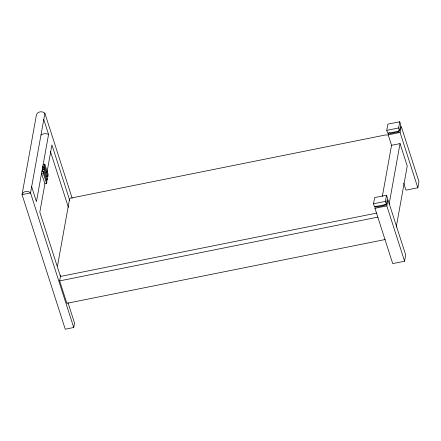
<?xml version="1.0" encoding="UTF-8"?>
<svg xmlns="http://www.w3.org/2000/svg" width="441" height="441" viewBox="0 0 441 441"><rect width="100%" height="100%" fill="white"/><g stroke="black" fill="none" stroke-linecap="round" stroke-linejoin="round"><path stroke-width="0.66" d="M44.888 113.287L30.534 192.921L73.741 327.509L65.257 329.207L22.05 194.619L36.405 114.991A5.016 4.322 10.2 0 1 39.927 111.898A5.016 4.322 10.2 0 1 44.888 113.287L72.153 198.224M43.764 119.533L48.571 134.439L36.449 201.68L31.647 186.73M376.741 213.08L60.456 276.452L39.811 212.149L44.916 183.836L46.614 183.495L43.251 173.026L43.571 171.257L41.873 171.599M46.118 180.182L47.248 179.956L43.891 169.487L44.21 167.718L42.512 168.06M46.757 176.643L47.887 176.417L44.524 165.948L44.844 164.179L43.146 164.521M46.994 172.315L51.933 144.907L69.695 200.236M46.614 183.495L46.928 181.725L43.571 171.257M47.248 179.956L47.567 178.186L44.21 167.718M47.887 176.417L48.207 174.647L44.844 164.179M57.506 265.951L69.568 199.04M385.164 239.529L66.861 303.309L59.656 280.878L60.698 275.107M73.741 327.509L74.54 323.082L67.953 302.576M373.516 203.781L374.635 197.585L386.509 195.203L387.468 198.196L386.355 204.392L374.475 206.768L373.516 203.781L385.395 201.399L386.509 195.203M386.751 130.338L387.871 124.147L399.744 121.766L400.709 124.759L399.59 130.949L387.716 133.331L386.751 130.338L398.631 127.962L399.744 121.766M404.595 261.215L386.834 205.886L387.948 199.69L405.714 255.019L404.595 261.215L392.722 263.597L374.955 208.268L375.291 206.405M382.341 196.399L391.553 145.293L388.196 134.825L388.554 132.835M389.728 132.603L390.048 133.601L398.532 131.903L398.763 130.635M417.831 187.778L400.07 132.449L401.189 126.253L418.95 181.582L417.831 187.778L405.957 190.154L403.691 183.109M389.127 204.117L400.037 143.595L391.553 145.293M396.211 227.22L407.241 166.025L400.037 143.595M70.047 198.268L385.776 134.918L387.622 135.089M44.524 165.948L42.832 166.29L43.461 168.253M43.891 169.487L42.193 169.829L42.821 171.792M43.251 173.026L41.553 173.368L44.916 183.836M388.196 134.825L400.07 132.449M374.955 208.268L386.834 205.886M59.656 280.878L377.965 217.099M398.631 127.962L399.59 130.949M398.212 130.905L398.532 131.903M385.395 201.399L386.355 204.392M384.976 204.343L385.296 205.341L376.812 207.038L376.493 206.041M50.417 151.428L68.349 207.287M41.079 135.073A6.417 5.529 10.2 0 1 48.571 134.439M30.534 192.921L22.05 194.619A5.016 4.322 10.2 0 1 25.572 191.526A5.016 4.322 10.2 0 1 30.534 192.921"/></g></svg>
